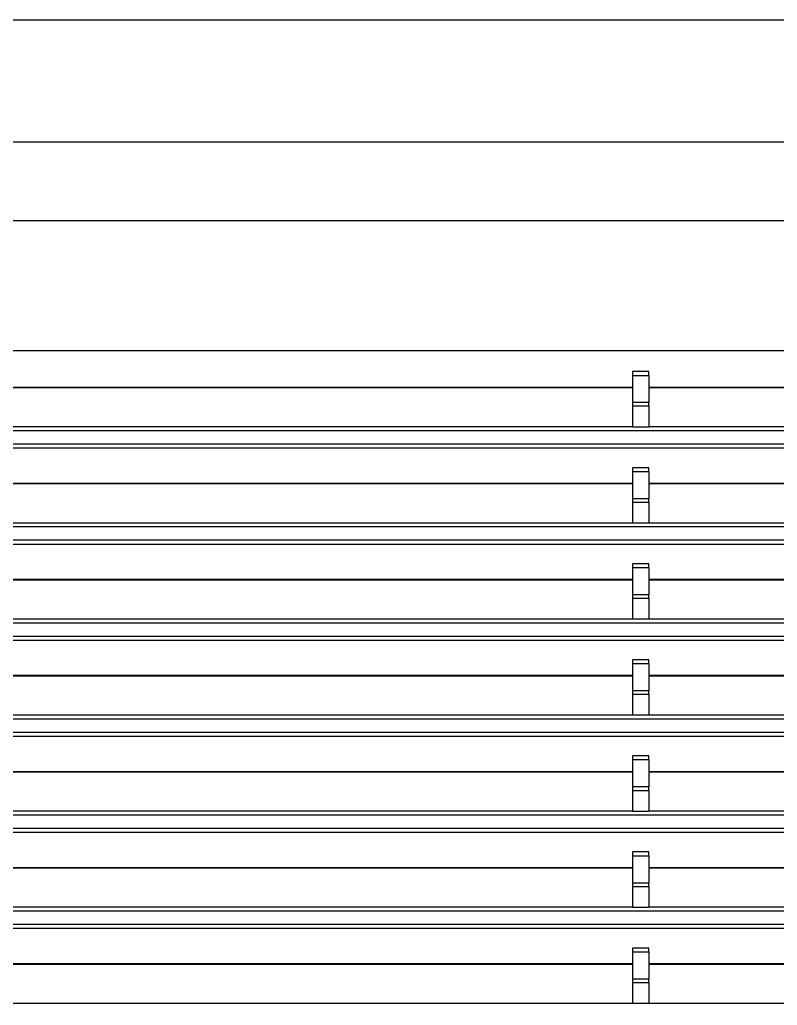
# Model space of a CAD drawing. Header units: millimetres. Extents: x 0 to 460473, y -68369 to 85219.
# Drawn here: x 223480.1 to 223573, y -37534.2 to -37413.3 of the extents above; entities that cross this region are included whole.
import ezdxf

# ---------------------------------------------------------------- set-up
doc = ezdxf.new("R2010")
doc.units = ezdxf.units.MM
doc.header["$LTSCALE"] = 50

# ---------------------------------------------------------------- blocks, each defined once
blk = doc.blocks.new('FSFSGF')
at = {"color": 8}
for p, q in [((325189.31, 82270.86), (325189.31, 83049.86)), ((325239.73, 82276.36), (325239.73, 83044.86)), ((325241.41, 83044.86), (325241.41, 82276.36)), ((325241.87, 82276.36), (325241.87, 83044.86)), ((325251.52, 82276.36), (325251.52, 83044.86)), ((325253.2, 83044.86), (325253.2, 82276.36)), ((325253.66, 82276.36), (325253.66, 83044.86)), ((325263.31, 82276.36), (325263.31, 83044.86)), ((325264.99, 83044.86), (325264.99, 82276.36)), ((325265.45, 82276.36), (325265.45, 83044.86)), ((325275.1, 82276.36), (325275.1, 83044.86)), ((325276.78, 83044.86), (325276.78, 82276.36)), ((325277.24, 82276.36), (325277.24, 83044.86)), ((325286.89, 82276.36), (325286.89, 83044.86)), ((325288.57, 83044.86), (325288.57, 82276.36)), ((325289.03, 82276.36), (325289.03, 83044.86)), ((325298.68, 82276.36), (325298.68, 83044.86)), ((325300.36, 83044.86), (325300.36, 82276.36)), ((325300.82, 82276.36), (325300.82, 83044.86)), ((325234.44, 82659.36), (325234.44, 82510.36)), ((325234.5, 82659.36), (325234.5, 82510.36)), ((325239.25, 82510.36), (325239.25, 82659.36)), ((325246.23, 82659.36), (325246.23, 82510.36)), ((325246.29, 82659.36), (325246.29, 82510.36)), ((325251.04, 82510.36), (325251.04, 82659.36)), ((325258.02, 82659.36), (325258.02, 82510.36)), ((325258.08, 82659.36), (325258.08, 82510.36)), ((325262.83, 82510.36), (325262.83, 82659.36)), ((325269.81, 82659.36), (325269.81, 82510.36)), ((325269.87, 82659.36), (325269.87, 82510.36)), ((325274.62, 82510.36), (325274.62, 82659.36)), ((325281.6, 82659.36), (325281.6, 82510.36)), ((325281.66, 82659.36), (325281.66, 82510.36)), ((325286.41, 82510.36), (325286.41, 82659.36)), ((325293.39, 82659.36), (325293.39, 82510.36)), ((325293.45, 82659.36), (325293.45, 82510.36)), ((325298.2, 82510.36), (325298.2, 82659.36)), ((325305.18, 82659.36), (325305.18, 82510.36)), ((325305.24, 82659.36), (325305.24, 82510.36)), ((325309.99, 82510.36), (325309.99, 82659.36)), ((325213.95, 82316.86), (325213.95, 82572.36)), ((325229.93, 82572.36), (325229.93, 82316.86)), ((325232.5, 82510.36), (325232.5, 82508.36)), ((325232.69, 82510.36), (325232.5, 82510.36)), ((325232.96, 82510.36), (325232.69, 82510.36)), ((325232.96, 82508.36), (325232.96, 82510.36)), ((325232.96, 82510.36), (325236.31, 82510.36)), ((325236.31, 82510.36), (325236.31, 82508.36)), ((325236.55, 82510.36), (325236.31, 82510.36)), ((325236.72, 82510.36), (325236.55, 82510.36)), ((325236.72, 82510.36), (325239.31, 82510.36)), ((325236.72, 82508.36), (325236.72, 82510.36)), ((325239.31, 82510.36), (325239.31, 82508.36)), ((325244.29, 82510.36), (325244.29, 82508.36)), ((325244.48, 82510.36), (325244.29, 82510.36)), ((325244.75, 82510.36), (325244.48, 82510.36)), ((325244.75, 82508.36), (325244.75, 82510.36)), ((325244.75, 82510.36), (325248.1, 82510.36)), ((325248.1, 82510.36), (325248.1, 82508.36)), ((325248.34, 82510.36), (325248.1, 82510.36)), ((325248.52, 82510.36), (325248.34, 82510.36)), ((325248.52, 82508.36), (325248.52, 82510.36)), ((325248.52, 82510.36), (325251.1, 82510.36)), ((325251.1, 82510.36), (325251.1, 82508.36)), ((325256.08, 82510.36), (325256.08, 82508.36)), ((325256.27, 82510.36), (325256.08, 82510.36)), ((325256.54, 82510.36), (325256.27, 82510.36)), ((325256.54, 82508.36), (325256.54, 82510.36)), ((325256.54, 82510.36), (325259.89, 82510.36)), ((325259.89, 82510.36), (325259.89, 82508.36)), ((325260.13, 82510.36), (325259.89, 82510.36)), ((325260.31, 82510.36), (325260.13, 82510.36)), ((325260.31, 82508.36), (325260.31, 82510.36)), ((325260.31, 82510.36), (325262.89, 82510.36)), ((325262.89, 82510.36), (325262.89, 82508.36)), ((325267.87, 82510.36), (325267.87, 82508.36)), ((325268.07, 82510.36), (325267.87, 82510.36)), ((325268.33, 82510.36), (325268.07, 82510.36)), ((325268.33, 82508.36), (325268.33, 82510.36)), ((325268.33, 82510.36), (325271.68, 82510.36)), ((325271.68, 82510.36), (325271.68, 82508.36)), ((325271.92, 82510.36), (325271.68, 82510.36)), ((325272.1, 82510.36), (325271.92, 82510.36)), ((325272.1, 82510.36), (325274.68, 82510.36)), ((325272.1, 82508.36), (325272.1, 82510.36)), ((325274.68, 82510.36), (325274.68, 82508.36)), ((325279.66, 82510.36), (325279.66, 82508.36)), ((325279.86, 82510.36), (325279.66, 82510.36)), ((325280.12, 82510.36), (325279.86, 82510.36)), ((325280.12, 82508.36), (325280.12, 82510.36)), ((325280.12, 82510.36), (325283.47, 82510.36)), ((325283.47, 82510.36), (325283.47, 82508.36)), ((325283.71, 82510.36), (325283.47, 82510.36)), ((325283.89, 82510.36), (325283.71, 82510.36)), ((325283.89, 82510.36), (325286.48, 82510.36)), ((325283.89, 82508.36), (325283.89, 82510.36)), ((325286.48, 82510.36), (325286.48, 82508.36)), ((325291.45, 82510.36), (325291.45, 82508.36)), ((325291.65, 82510.36), (325291.45, 82510.36)), ((325291.91, 82510.36), (325291.65, 82510.36)), ((325291.91, 82508.36), (325291.91, 82510.36)), ((325291.91, 82510.36), (325295.26, 82510.36)), ((325295.26, 82510.36), (325295.26, 82508.36)), ((325295.5, 82510.36), (325295.26, 82510.36)), ((325295.68, 82510.36), (325295.5, 82510.36)), ((325295.68, 82508.36), (325295.68, 82510.36)), ((325295.68, 82510.36), (325298.27, 82510.36)), ((325298.27, 82510.36), (325298.27, 82508.36)), ((325303.24, 82510.36), (325303.24, 82508.36)), ((325303.44, 82510.36), (325303.24, 82510.36)), ((325303.7, 82510.36), (325303.44, 82510.36)), ((325303.7, 82508.36), (325303.7, 82510.36)), ((325303.7, 82510.36), (325307.05, 82510.36)), ((325307.05, 82510.36), (325307.05, 82508.36)), ((325307.29, 82510.36), (325307.05, 82510.36)), ((325307.47, 82510.36), (325307.29, 82510.36)), ((325307.47, 82508.36), (325307.47, 82510.36)), ((325307.47, 82510.36), (325310.06, 82510.36)), ((325310.06, 82510.36), (325310.06, 82508.36)), ((325232.5, 82508.36), (325232.69, 82508.36)), ((325232.69, 82508.36), (325232.96, 82508.36)), ((325232.96, 82508.36), (325236.31, 82508.36)), ((325234.44, 82508.36), (325234.44, 82359.26)), ((325234.5, 82508.36), (325234.5, 82359.26)), ((325236.31, 82508.36), (325236.55, 82508.36)), ((325236.55, 82508.36), (325236.72, 82508.36)), ((325236.72, 82508.36), (325239.31, 82508.36)), ((325239.25, 82359.26), (325239.25, 82508.36)), ((325244.29, 82508.36), (325244.48, 82508.36)), ((325244.48, 82508.36), (325244.75, 82508.36)), ((325244.75, 82508.36), (325248.1, 82508.36)), ((325246.23, 82508.36), (325246.23, 82359.26)), ((325246.29, 82508.36), (325246.29, 82359.26)), ((325248.1, 82508.36), (325248.34, 82508.36)), ((325248.34, 82508.36), (325248.52, 82508.36)), ((325248.52, 82508.36), (325251.1, 82508.36)), ((325251.04, 82359.26), (325251.04, 82508.36)), ((325256.08, 82508.36), (325256.27, 82508.36)), ((325256.27, 82508.36), (325256.54, 82508.36)), ((325256.54, 82508.36), (325259.89, 82508.36)), ((325258.02, 82508.36), (325258.02, 82359.26)), ((325258.08, 82508.36), (325258.08, 82359.26)), ((325259.89, 82508.36), (325260.13, 82508.36)), ((325260.13, 82508.36), (325260.31, 82508.36)), ((325260.31, 82508.36), (325262.89, 82508.36)), ((325262.83, 82359.26), (325262.83, 82508.36)), ((325267.87, 82508.36), (325268.07, 82508.36)), ((325268.07, 82508.36), (325268.33, 82508.36)), ((325268.33, 82508.36), (325271.68, 82508.36)), ((325269.81, 82508.36), (325269.81, 82359.26)), ((325269.87, 82508.36), (325269.87, 82359.26)), ((325271.68, 82508.36), (325271.92, 82508.36)), ((325271.92, 82508.36), (325272.1, 82508.36)), ((325272.1, 82508.36), (325274.68, 82508.36)), ((325274.62, 82359.26), (325274.62, 82508.36)), ((325279.66, 82508.36), (325279.86, 82508.36)), ((325279.86, 82508.36), (325280.12, 82508.36)), ((325280.12, 82508.36), (325283.47, 82508.36)), ((325281.6, 82508.36), (325281.6, 82359.26)), ((325281.66, 82508.36), (325281.66, 82359.26)), ((325283.47, 82508.36), (325283.71, 82508.36)), ((325283.71, 82508.36), (325283.89, 82508.36)), ((325283.89, 82508.36), (325286.48, 82508.36)), ((325286.41, 82359.26), (325286.41, 82508.36)), ((325291.45, 82508.36), (325291.65, 82508.36)), ((325291.65, 82508.36), (325291.91, 82508.36)), ((325291.91, 82508.36), (325295.26, 82508.36)), ((325293.39, 82508.36), (325293.39, 82359.26)), ((325293.45, 82508.36), (325293.45, 82359.26)), ((325295.26, 82508.36), (325295.5, 82508.36)), ((325295.5, 82508.36), (325295.68, 82508.36)), ((325295.68, 82508.36), (325298.27, 82508.36)), ((325298.2, 82359.26), (325298.2, 82508.36)), ((325303.24, 82508.36), (325303.44, 82508.36)), ((325303.44, 82508.36), (325303.7, 82508.36)), ((325303.7, 82508.36), (325307.05, 82508.36)), ((325305.18, 82508.36), (325305.18, 82359.26)), ((325305.24, 82508.36), (325305.24, 82359.26)), ((325307.05, 82508.36), (325307.29, 82508.36)), ((325307.29, 82508.36), (325307.47, 82508.36)), ((325307.47, 82508.36), (325310.06, 82508.36)), ((325309.99, 82359.26), (325309.99, 82508.36))]:
    blk.add_line(p, q, dxfattribs=at)
at = {"color": 1}
blk.add_lwpolyline([(325204.31, 82180.36), (325204.31, 83140.36), (325624.31, 83140.36), (325624.31, 82180.36)], close=True, dxfattribs=at)

msp = doc.modelspace()

# ---------------------------------------------------------------- block references
at = {"rotation": 270}
msp.add_blockref('FSFSGF', (141046.92220524, 287776.01616617), dxfattribs=at)

doc.saveas('drawing.dxf')
